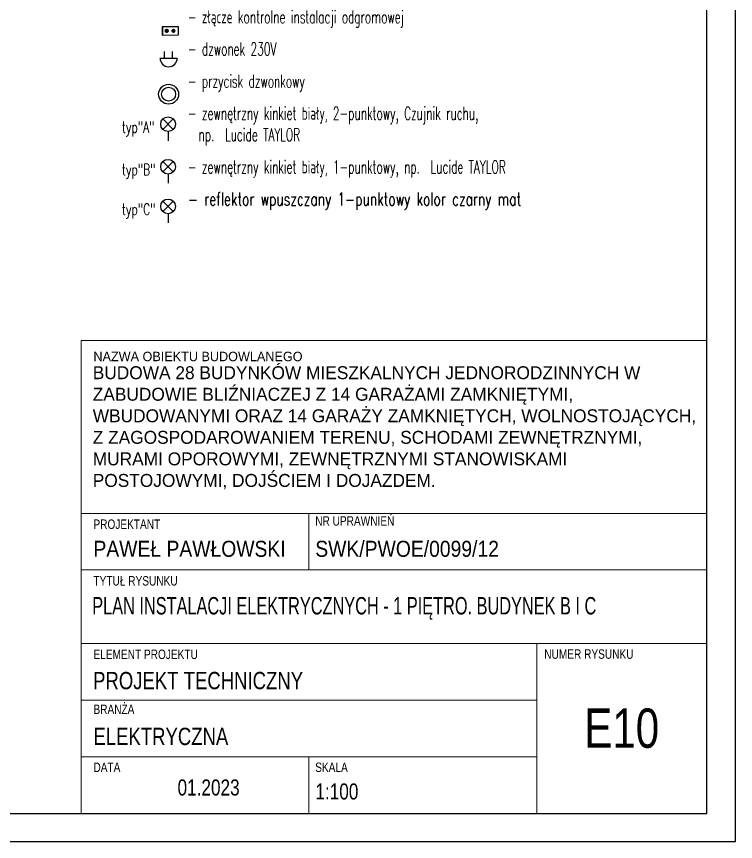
# Model space of a CAD drawing. Header units: millimetres. Extents: x 1780 to 154263, y -7240 to 17216.
# Drawn here: x 121580 to 122859, y 2437 to 3906 of the extents above; entities that cross this region are included whole.
import ezdxf

# ---------------------------------------------------------------- set-up
doc = ezdxf.new("R2010")
doc.units = ezdxf.units.MM
doc.layers.add('60 instalacje elektryka', color=10, linetype='Continuous')
doc.styles.add('OPIS', font='simplex.shx', dxfattribs={"width": 0.7, "height": 4})
doc.styles.add('superhelix', font='bahnschrift.ttf')

# ---------------------------------------------------------------- blocks, each defined once
blk = doc.blocks.new('dzwonek')
at = {"layer": '60 instalacje elektryka', "lineweight": 30}
for p, q in [((45521.51, 32173.7), (45521.51, 32180.62)), ((45529.64, 32173.7), (45529.64, 32180.62)), ((45516.72, 32173.7), (45534.43, 32173.7))]:
    blk.add_line(p, q, dxfattribs=at)
blk.add_arc((45525.58, 32173.7), 8.85, 180, 0, dxfattribs=at)
blk = doc.blocks.new('lampa1')
at = {"layer": '60 instalacje elektryka', "lineweight": 30}
for p, q in [((2045.4, 2946.7), (2067.7, 2924.4)), ((2067.7, 2946.7), (2045.4, 2924.4))]:
    blk.add_line(p, q, dxfattribs=at)
blk.add_circle((2056.6, 2935.6), 15.8, dxfattribs=at)

msp = doc.modelspace()

# ---------------------------------------------------------------- linework, layer by layer
at = {"layer": '60 instalacje elektryka', "lineweight": 30}
for p, q in [((121850.1, 3700.8), (121850.1, 3684.6)), ((121850.1, 3625.1), (121850.1, 3608.9)), ((121850.1, 3554.5), (121850.1, 3538.2))]:
    msp.add_line(p, q, dxfattribs=at)
at = {"layer": '60 instalacje elektryka'}
for points in [[(122859.3, 5410.6), (118654.7, 5410.6), (118654.7, 2437.4), (122859.3, 2437.4)], [(118746.2, 2487.4), (122808.1, 2487.4), (122808.1, 5360.6), (118746.2, 5360.6)], [(121868.5, 3887.2), (121839.7, 3887.1), (121839.8, 3872.7), (121868.5, 3872.8)], [(121868.8, 3887.2), (121840.1, 3887.1), (121840.1, 3872.7), (121868.9, 3872.8)]]:
    msp.add_lwpolyline(points, close=True, dxfattribs=at)
at = {"layer": '60 instalacje elektryka', "lineweight": 30, "const_width": 3.7}
for points in [[(121847.5, 3878.3, -1), (121847.5, 3882, -1)], [(121847.9, 3878.3, -1), (121847.8, 3882, -1)], [(121859.6, 3878.3, -1), (121859.6, 3882, -1)]]:
    msp.add_lwpolyline(points, format="xyb", close=True, dxfattribs=at)
at = {"layer": '60 instalacje elektryka', "lineweight": 20, "ltscale": 20}
msp.add_lwpolyline([(122808.1, 2487.4), (121695.4, 2487.4), (121695.4, 3329.3), (122808.1, 3329.3)], close=True, dxfattribs=at)
for points in [[(121695.4, 3021.4), (122808.1, 3021.4)], [(122100.6, 2920.6), (122100.6, 3021.4)], [(121695.4, 2920.6), (122808.1, 2920.6)], [(121695.4, 2789.8), (122808.1, 2789.8)], [(122505.7, 2487.4), (122505.7, 2789.8)], [(121695.4, 2689), (122505.7, 2689)], [(121695.4, 2588.2), (122505.7, 2588.2)], [(122100.6, 2487.4), (122100.6, 2588.2)], [(121695.4, 2487.4), (122808.1, 2487.4)]]:
    msp.add_lwpolyline(points, dxfattribs=at)
at = {"layer": '60 instalacje elektryka', "lineweight": 30}
for radius in [17.7, 12.4]:
    msp.add_circle((121851, 3767.3), radius, dxfattribs=at)
at = {"layer": '60 instalacje elektryka', "lineweight": 20, "ltscale": 20}
msp.add_point((122505.7, 2689), dxfattribs=at)

# ---------------------------------------------------------------- block references
at = {"xscale": 0.8311827363840003, "yscale": 0.8311827363840003, "zscale": 0.8311827363840003}
for p in [(120140.7, 1274), (120140.7, 1198.2), (120140.7, 1127.6)]:
    msp.add_blockref('lampa1', p, dxfattribs=at)
at = {"layer": '60 instalacje elektryka', "xscale": 1.728, "yscale": 1.728, "zscale": 1.728}
msp.add_blockref('dzwonek', (43182.8, -51764.6), dxfattribs=at)

# ---------------------------------------------------------------- texts
at = {"layer": '60 instalacje elektryka', "color": 7, "lineweight": -3, "insert": (121885.5, 4660.4), "char_height": 22.887, "width": 692.398, "attachment_point": 1, "style": 'OPIS'}
msp.add_mtext('\\pxsm1.5;{\\W0.6;\\C256;- tablica bezpiecznikowa\\P- szafa teletechniczna\\P- łącznik podtynkowy klawiszowy pojedynczy, 10A, 230V \\P- łącznik podtynkowy klawiszowy świecznikowy, 10A, 230V \\P- łącznik podtynkowy klawiszowy schodowy, 10A, 230V\\P- wypust oświetleniowy P+N+PE, sufitowy\\P- wypust oświetleniowy P+N+PE, naścienny\\P- gniazdo 230V podtynkowe, 2P+Z/16A/230V, IP20\\P- gniazdo 230V podtynkowe, 2P+Z/16A/230V, IP44\\P- gniazdo trójfazowe, natynkowe, 3xL+N+PE/16A/400V\\P- gniazdo RTV\\P- gniazdo internet\\P- wypust tójfazowy, zasilanie kuchni elektr.\\P- złącze kontrolne instalacji odgromowej\\P- dzwonek 230V\\P- przycisk dzwonkowy\\P\\psm1;- zewnętrzny kinkiet biały, 2-punktowy, Czujnik ruchu, \\P\\psm1.5;  np.  Lucide TAYLOR\\P- zewnętrzny kinkiet biały, 1-punktowy, np.  Lucide TAYLOR\\P\\W0.7;- reflektor wpuszczany 1-punktowy kolor czarny mat}', dxfattribs=at)
at = {"layer": '60 instalacje elektryka', "lineweight": 15, "char_height": 20, "attachment_point": 1, "style": 'OPIS'}
for s, insert, width in [('\\pxql;typ"A"', (121768, 3718.9), 60), ('\\pxql;typ"B"', (121768, 3643.2), 60), ('\\pxql;typ"C"', (121768, 3572.6), 66.667)]:
    msp.add_mtext(s, dxfattribs=dict(at, insert=insert, width=width))
at = {"layer": '60 instalacje elektryka', "lineweight": 20, "ltscale": 20, "style": 'superhelix'}
for s, insert, char_height, width, attachment_point in [('NAZWA OBIEKTU BUDOWLANEGO', (121717.3, 3309), 16.8, 426.942, 1), ('BUDOWA 28 BUDYNKÓW MIESZKALNYCH JEDNORODZINNYCH W ZABUDOWIE BLIŹNIACZEJ Z 14 GARAŻAMI ZAMKNIĘTYMI, WBUDOWANYMI ORAZ 14 GARAŻY ZAMKNIĘTYCH, WOLNOSTOJĄCYCH, Z ZAGOSPODAROWANIEM TERENU, SCHODAMI ZEWNĘTRZNYMI, MURAMI OPOROWYMI, ZEWNĘTRZNYMI STANOWISKAMI POSTOJOWYMI, DOJŚCIEM I DOJAZDEM.', (121716.1, 3283.2), 23, 1081.986, 1), ('{\\W0.8;PROJEKTANT}', (121717.3, 3010.5), 16.8, 1146.337, 1), ('{\\W0.8;NR UPRAWNIEŃ}', (122111.8, 3016.3), 16.8, 155.52, 1), ('{\\W0.9;PAWEŁ PAWŁOWSKI}', (121717.3, 2972.6), 28.56, 384.184, 1), ('{\\W0.9;SWK/PWOE/0099/12}', (122111.9, 2972.6), 28.56, 362.304, 1), ('{\\W0.8;TYTUŁ RYSUNKU}', (121717.3, 2909.7), 16.8, 167.68, 1), ('{\\W0.7;PLAN INSTALACJI ELEKTRYCZNYCH - 1 PIĘTRO. BUDYNEK B I C}', (121715.2, 2872.4), 31, 1068.514, 1), ('{\\W0.8;ELEMENT PROJEKTU  }', (121717.3, 2778.9), 16.8, 1146.337, 1), ('{\\W0.8;NUMER RYSUNKU}', (122519.2, 2779.4), 16.8, 176, 1), ('{\\W0.8;PROJEKT TECHNICZNY}', (121716.7, 2739.2), 30.8, 437.653, 1), ('{\\W0.8;BRANŻA } ', (121717.3, 2681.1), 16.8, 1146.337, 1), ('\\pxqc;{\\W0.8;E10}', (122656.9, 2638.6), 70, 122.667, 5), ('{\\W0.8;ELEKTRYCZNA}', (121717.3, 2639.8), 30.8, 258.133, 1), ('{\\W0.8;DATA}', (121717.3, 2577.8), 16.8, 53.12, 1), ('{\\W0.8;SKALA}', (122111.8, 2577.8), 16.8, 65.28, 1), ('{\\W0.8;01.2023}', (121866.9, 2547.8), 28.56, 137.088, 1), ('{\\W0.8;1:100}', (122112.1, 2540.7), 28.56, 94.656, 1)]:
    msp.add_mtext(s, dxfattribs=dict(at, insert=insert, char_height=char_height, width=width, attachment_point=attachment_point))

doc.saveas('drawing.dxf')
